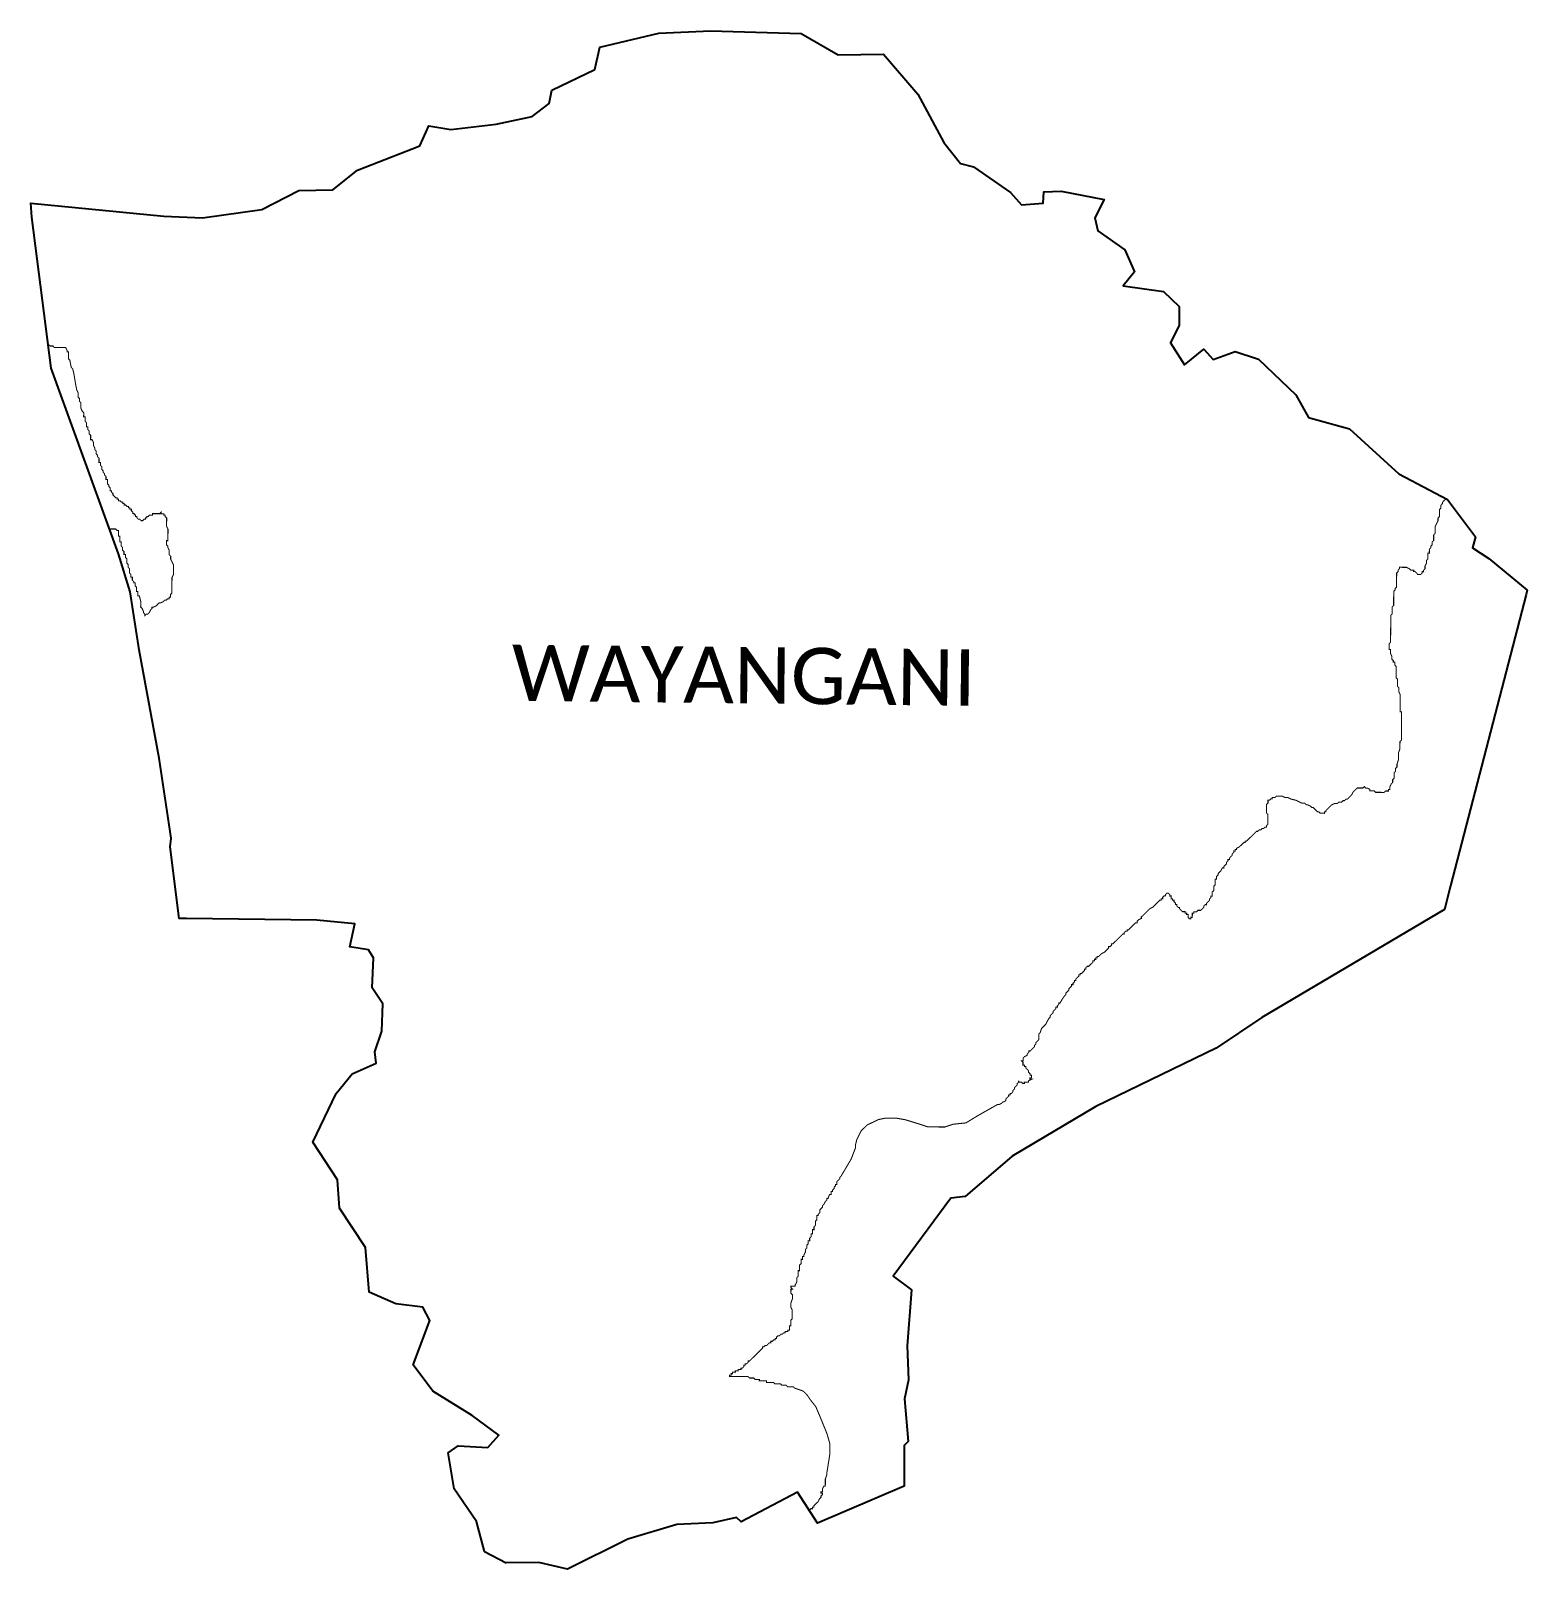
# Model space of a CAD drawing. Header units: metres. Extents: x 333536 to 337815, y 1785626 to 1790023.
import ezdxf

# ---------------------------------------------------------------- set-up
doc = ezdxf.new("R2010")
doc.units = ezdxf.units.M
for name, color, linetype in [('HAZARDS LINE', 1, 'Continuous'), ('village', 3, 'Continuous'), ('VILLAGE NAME', 250, 'Continuous')]:
    doc.layers.add(name, color=color, linetype=linetype)
doc.styles.get("Standard").update_dxf_attribs({"font": 'simplex.shx'})

msp = doc.modelspace()

# ---------------------------------------------------------------- linework, layer by layer
at = {"color": 3, "true_color": 0x00ff00, "flags": 128}
msp.add_lwpolyline([(334833.8, 1785675.8), (334895.9, 1785643.7)], dxfattribs=at)
at = {"layer": 'HAZARDS LINE', "lineweight": 18, "const_width": 3}
for points in [[(333585.4, 1789128.6), (333587.5, 1789126.4), (333591.5, 1789122.3), (333599.6, 1789122.3), (333603.6, 1789118.2), (333636, 1789118.1), (333640, 1789109.9), (333640, 1789105.9), (333644, 1789105.9), (333643.9, 1789085.6), (333648, 1789081.5), (333651.9, 1789061.3), (333655.9, 1789057.2), (333659.9, 1789041), (333663.8, 1789016.7), (333667.7, 1788996.4), (333671.7, 1788988.3), (333671.7, 1788976.2), (333675.7, 1788972.1), (333675.6, 1788964), (333679.7, 1788959.9), (333679.6, 1788943.7), (333683.6, 1788935.6), (333687.6, 1788931.5), (333687.5, 1788919.4), (333691.6, 1788919.4), (333691.5, 1788907.2), (333695.5, 1788903.2), (333695.5, 1788891), (333699.5, 1788891), (333699.5, 1788882.9), (333703.5, 1788878.8), (333703.5, 1788870.7), (333707.5, 1788866.7), (333707.4, 1788854.5), (333711.5, 1788854.5), (333715.5, 1788846.4), (333715.4, 1788838.3), (333719.4, 1788830.2), (333719.4, 1788826.1), (333723.4, 1788822), (333723.4, 1788813.9), (333727.4, 1788809.9), (333727.4, 1788805.8), (333731.4, 1788801.7), (333731.3, 1788789.6), (333735.4, 1788789.6), (333735.3, 1788781.5), (333739.4, 1788777.4), (333739.3, 1788769.3), (333743.3, 1788765.2), (333743.3, 1788761.2), (333747.4, 1788757.1), (333747.3, 1788753.1), (333751.4, 1788749), (333751.3, 1788740.9), (333755.4, 1788740.9), (333755.3, 1788728.7), (333759.3, 1788724.7), (333759.3, 1788720.6), (333763.3, 1788716.6), (333763.3, 1788708.5), (333767.3, 1788708.4), (333767.3, 1788704.4), (333771.3, 1788700.3), (333771.3, 1788696.3), (333775.3, 1788692.2), (333779.4, 1788688.1), (333783.4, 1788688.1), (333783.4, 1788684.1), (333787.4, 1788684), (333787.4, 1788680), (333791.5, 1788680), (333795.5, 1788675.9), (333799.5, 1788675.9), (333799.5, 1788671.8), (333803.5, 1788671.8), (333803.5, 1788667.7), (333807.6, 1788667.7), (333811.6, 1788663.7), (333815.6, 1788663.6), (333815.6, 1788659.6), (333819.7, 1788659.6), (333819.6, 1788655.5), (333823.7, 1788655.5), (333823.7, 1788651.4), (333827.7, 1788647.4), (333827.7, 1788643.3), (333831.7, 1788643.3), (333831.7, 1788639.3), (333835.8, 1788639.2), (333835.7, 1788635.2), (333839.8, 1788635.2), (333839.8, 1788631.1), (333843.8, 1788627), (333847.8, 1788627), (333851.9, 1788622.9), (333855.9, 1788622.9), (333860, 1788627), (333864, 1788626.9), (333864, 1788631), (333868.1, 1788631), (333868.1, 1788635), (333872.2, 1788635), (333876.2, 1788639), (333884.3, 1788639), (333884.3, 1788643), (333904.6, 1788642.9), (333908.7, 1788646.9), (333908.6, 1788642.9), (333916.7, 1788642.8), (333916.7, 1788638.8), (333920.8, 1788638.8), (333920.7, 1788634.7), (333924.8, 1788630.6), (333924.6, 1788606.4), (333928.6, 1788598.2), (333928.4, 1788565.8), (333924.4, 1788565.9), (333924.3, 1788553.7), (333928.4, 1788549.7), (333928.3, 1788545.6), (333932.3, 1788537.5), (333932.3, 1788525.3), (333936.3, 1788521.3), (333936.2, 1788513.2), (333940.3, 1788505.1), (333944.3, 1788496.9), (333944.1, 1788468.6), (333940, 1788460.5), (333939.8, 1788416), (333935.7, 1788412), (333935.6, 1788403.9), (333931.6, 1788403.9), (333931.6, 1788399.8), (333927.5, 1788399.9), (333923.5, 1788395.8), (333919.4, 1788395.9), (333915.3, 1788391.8), (333907.2, 1788387.8), (333903.2, 1788387.9), (333899.1, 1788383.8), (333895, 1788379.8), (333886.9, 1788375.8), (333882.9, 1788375.8), (333882.8, 1788371.8), (333878.8, 1788367.7), (333874.7, 1788359.7), (333870.6, 1788355.6), (333866.6, 1788355.7), (333862.5, 1788351.6), (333862.5, 1788355.7), (333858.5, 1788359.8), (333858.5, 1788363.8), (333854.5, 1788371.9), (333850.5, 1788376), (333850.6, 1788392.2), (333846.6, 1788408.4), (333842.6, 1788408.4), (333842.6, 1788420.6), (333838.6, 1788420.6), (333838.7, 1788432.7), (333834.6, 1788436.8), (333834.7, 1788444.9), (333830.6, 1788444.9), (333830.6, 1788449), (333826.6, 1788453.1), (333826.7, 1788461.2), (333822.6, 1788461.2), (333822.7, 1788469.3), (333818.6, 1788473.3), (333818.7, 1788485.5), (333814.7, 1788489.6), (333814.7, 1788497.7), (333810.7, 1788501.7), (333810.8, 1788513.9), (333806.7, 1788517.9), (333806.8, 1788526), (333802.7, 1788526.1), (333802.8, 1788534.2), (333798.8, 1788538.2), (333798.8, 1788546.3), (333794.8, 1788550.4), (333794.8, 1788562.5), (333790.8, 1788562.6), (333790.9, 1788578.8), (333786.8, 1788578.8), (333786.9, 1788595), (333782.9, 1788595), (333778.9, 1788599.1), (333760.8, 1788599.2)], [(335762.2, 1785793.9), (335762.9, 1785794.7), (335767, 1785798.7), (335771.1, 1785798.7), (335771.1, 1785802.7), (335775.1, 1785802.7), (335775.2, 1785806.7), (335783.3, 1785814.8), (335787.4, 1785818.8), (335791.5, 1785826.9), (335795.5, 1785830.9), (335795.5, 1785835), (335799.6, 1785839), (335799.6, 1785843), (335795.6, 1785843.1), (335795.6, 1785847.1), (335799.7, 1785847.1), (335799.7, 1785851.1), (335799.7, 1785855.2), (335803.8, 1785863.3), (335807.8, 1785863.2), (335807.9, 1785867.3), (335807.9, 1785871.3), (335807.9, 1785875.4), (335807.9, 1785879.4), (335808, 1785883.5), (335812.1, 1785895.6), (335812.1, 1785899.7), (335820.5, 1785952.2), (335820.7, 1785984.6), (335812.7, 1786013), (335792.8, 1786061.7), (335780.8, 1786090.1), (335764.7, 1786110.4), (335756.7, 1786122.6), (335744.6, 1786134.8), (335720.3, 1786143.1), (335716.3, 1786147.1), (335712.3, 1786147.2), (335708.2, 1786147.2), (335704.2, 1786147.2), (335700.1, 1786147.2), (335696.1, 1786151.3), (335692.1, 1786151.3), (335688, 1786151.3), (335684, 1786151.4), (335679.9, 1786155.4), (335675.9, 1786155.5), (335671.8, 1786155.5), (335667.8, 1786155.5), (335663.7, 1786155.5), (335659.7, 1786159.6), (335655.7, 1786159.6), (335651.6, 1786159.6), (335647.6, 1786159.7), (335643.5, 1786159.7), (335639.5, 1786159.7), (335639.5, 1786163.8), (335635.5, 1786163.8), (335631.4, 1786163.8), (335627.4, 1786163.8), (335623.3, 1786163.8), (335619.3, 1786163.9), (335619.3, 1786167.9), (335615.2, 1786167.9), (335611.2, 1786168), (335607.1, 1786168), (335603.1, 1786172.1), (335599.1, 1786172.1), (335595, 1786172.1), (335591, 1786172.1), (335587, 1786176.2), (335582.9, 1786176.2), (335578.9, 1786176.2), (335574.8, 1786176.3), (335570.8, 1786176.3), (335566.7, 1786176.3), (335562.7, 1786176.3), (335558.6, 1786176.3), (335554.6, 1786176.4), (335550.5, 1786176.4), (335542.4, 1786176.4), (335538.4, 1786176.5), (335534.3, 1786176.5), (335534.4, 1786180.5), (335538.4, 1786180.5), (335538.4, 1786184.6), (335542.5, 1786184.5), (335542.5, 1786188.6), (335546.5, 1786188.6), (335550.6, 1786188.5), (335550.6, 1786192.6), (335554.7, 1786192.6), (335558.7, 1786192.5), (335558.7, 1786196.6), (335562.8, 1786196.6), (335566.8, 1786196.5), (335566.8, 1786200.6), (335570.9, 1786200.6), (335575, 1786204.6), (335575, 1786208.6), (335579, 1786208.6), (335579.1, 1786212.7), (335583.1, 1786212.6), (335587.2, 1786216.7), (335587.2, 1786220.7), (335591.2, 1786220.7), (335595.3, 1786224.7), (335599.4, 1786228.8), (335603.5, 1786232.8), (335611.6, 1786240.8), (335615.7, 1786244.9), (335619.7, 1786248.9), (335623.8, 1786252.9), (335627.9, 1786256.9), (335627.9, 1786261), (335631.9, 1786261), (335636, 1786265), (335640.1, 1786265), (335644.1, 1786269), (335648.2, 1786273), (335652.3, 1786273), (335652.3, 1786277), (335656.3, 1786277), (335660.4, 1786281), (335664.4, 1786281), (335664.5, 1786285.1), (335668.5, 1786285), (335668.5, 1786289.1), (335672.6, 1786293.1), (335676.6, 1786293.1), (335680.7, 1786297.1), (335684.8, 1786297.1), (335688.8, 1786301.1), (335692.9, 1786301.1), (335692.9, 1786305.2), (335697, 1786305.1), (335701, 1786305.1), (335701, 1786309.2), (335705.1, 1786309.1), (335705.1, 1786313.2), (335705.1, 1786317.2), (335705.1, 1786321.3), (335709.2, 1786321.3), (335709.2, 1786325.3), (335709.2, 1786329.4), (335709.3, 1786333.4), (335709.3, 1786337.5), (335713.3, 1786341.5), (335713.4, 1786345.5), (335713.4, 1786349.6), (335713.4, 1786353.6), (335713.4, 1786357.7), (335713.5, 1786361.7), (335713.5, 1786365.8), (335709.5, 1786373.9), (335709.5, 1786377.9), (335709.5, 1786386), (335713.7, 1786398.2), (335713.7, 1786402.2), (335713.7, 1786410.3), (335709.7, 1786414.4), (335709.7, 1786418.4), (335709.8, 1786426.5), (335713.8, 1786426.5), (335709.8, 1786430.6), (335709.8, 1786434.6), (335713.9, 1786434.6), (335717.9, 1786434.6), (335722, 1786434.5), (335722, 1786438.6), (335726.1, 1786446.7), (335726.1, 1786450.7), (335726.1, 1786454.8), (335726.1, 1786458.8), (335730.2, 1786462.8), (335730.2, 1786466.9), (335730.3, 1786470.9), (335730.3, 1786475), (335730.3, 1786479), (335734.3, 1786479), (335734.4, 1786483.1), (335734.4, 1786487.1), (335734.4, 1786491.2), (335734.4, 1786495.2), (335738.5, 1786499.2), (335738.5, 1786503.3), (335738.6, 1786507.3), (335738.6, 1786511.4), (335742.6, 1786511.3), (335742.6, 1786515.4), (335742.7, 1786519.4), (335746.7, 1786519.4), (335746.7, 1786523.5), (335750.8, 1786531.5), (335750.9, 1786535.6), (335750.9, 1786539.6), (335754.9, 1786543.7), (335755, 1786547.7), (335755, 1786551.8), (335759.1, 1786555.8), (335759.1, 1786559.8), (335759.1, 1786563.9), (335763.2, 1786563.9), (335763.2, 1786567.9), (335763.2, 1786572), (335767.3, 1786576), (335767.3, 1786580), (335767.3, 1786584.1), (335771.4, 1786584.1), (335771.4, 1786588.1), (335771.4, 1786592.2), (335771.4, 1786596.2), (335775.5, 1786596.2), (335775.5, 1786600.2), (335775.5, 1786604.3), (335779.6, 1786608.3), (335779.6, 1786612.4), (335779.6, 1786616.4), (335779.7, 1786620.5), (335783.7, 1786624.5), (335783.7, 1786628.5), (335783.8, 1786632.6), (335783.8, 1786636.6), (335787.8, 1786636.6), (335787.9, 1786640.6), (335791.9, 1786644.7), (335792, 1786648.7), (335792, 1786652.8), (335796, 1786656.8), (335800.1, 1786660.8), (335800.1, 1786664.9), (335804.2, 1786668.9), (335808.3, 1786677), (335812.4, 1786681), (335812.4, 1786685), (335816.4, 1786685), (335816.5, 1786689.1), (335820.6, 1786697.1), (335824.6, 1786697.1), (335824.6, 1786701.2), (335824.7, 1786705.2), (335828.7, 1786705.2), (335828.7, 1786709.2), (335832.8, 1786713.3), (335832.8, 1786717.3), (335836.9, 1786721.3), (335836.9, 1786725.4), (335841, 1786725.4), (335841, 1786729.4), (335841, 1786733.5), (335845.1, 1786737.5), (335849.1, 1786741.5), (335849.2, 1786745.6), (335853.2, 1786749.6), (335881.8, 1786798), (335894.2, 1786830.3), (335894.2, 1786838.4), (335898.3, 1786854.6), (335902.4, 1786862.7), (335910.6, 1786878.8), (335926.9, 1786894.9), (335943.1, 1786902.9), (335959.4, 1786910.9), (335979.6, 1786914.9), (336012, 1786914.7), (336036.3, 1786910.5), (336076.7, 1786898.1), (336100.9, 1786889.9), (336125.2, 1786889.8), (336149.5, 1786889.6), (336173.8, 1786897.6), (336210.3, 1786901.5), (336242.8, 1786921.5), (336299.6, 1786953.6), (336303.7, 1786953.6), (336311.8, 1786957.6), (336315.9, 1786961.6), (336319.9, 1786961.6), (336324, 1786965.6), (336324, 1786969.7), (336332.1, 1786977.7), (336332.2, 1786981.8), (336336.2, 1786981.7), (336336.2, 1786985.8), (336340.3, 1786985.8), (336344.3, 1786989.8), (336344.4, 1786993.8), (336348.4, 1786997.9), (336348.5, 1787001.9), (336352.5, 1787005.9), (336356.6, 1787010), (336356.6, 1787014), (336360.7, 1787018), (336360.7, 1787022.1), (336360.7, 1787018), (336364.7, 1787018), (336368.8, 1787018), (336372.8, 1787013.9), (336376.9, 1787013.9), (336376.9, 1787017.9), (336380.9, 1787017.9), (336385, 1787017.9), (336389, 1787017.9), (336389, 1787021.9), (336397.2, 1787025.9), (336393.1, 1787025.9), (336393.1, 1787030), (336397.2, 1787030), (336397.2, 1787034), (336397.2, 1787038.1), (336393.2, 1787038.1), (336393.2, 1787042.1), (336389.2, 1787046.2), (336389.2, 1787050.3), (336381.2, 1787058.4), (336381.2, 1787062.4), (336377.1, 1787062.5), (336377.1, 1787066.5), (336373.1, 1787066.5), (336373.1, 1787070.6), (336373.1, 1787074.6), (336369.1, 1787078.7), (336373.2, 1787078.7), (336373.2, 1787082.7), (336373.2, 1787086.8), (336377.3, 1787090.8), (336385.4, 1787094.8), (336385.4, 1787098.9), (336389.5, 1787102.9), (336389.5, 1787106.9), (336393.6, 1787106.9), (336405.8, 1787119), (336405.8, 1787123), (336409.9, 1787127.1), (336409.9, 1787131.1), (336418, 1787139.2), (336418.1, 1787143.2), (336418.1, 1787147.3), (336418.1, 1787151.3), (336418.1, 1787155.4), (336422.2, 1787159.4), (336426.3, 1787171.5), (336438.5, 1787183.6), (336442.6, 1787191.7), (336446.7, 1787199.7), (336450.8, 1787203.8), (336450.8, 1787207.8), (336458.9, 1787215.9), (336459, 1787219.9), (336467.1, 1787228), (336467.1, 1787232), (336471.2, 1787232), (336471.2, 1787236), (336475.3, 1787240.1), (336475.3, 1787244.1), (336479.3, 1787244.1), (336483.4, 1787252.2), (336491.6, 1787264.3), (336495.7, 1787268.3), (336495.7, 1787272.3), (336499.7, 1787276.4), (336503.8, 1787280.4), (336503.8, 1787284.4), (336507.9, 1787288.5), (336512, 1787292.5), (336512, 1787296.5), (336516, 1787296.5), (336516.1, 1787300.6), (336520.1, 1787304.6), (336520.2, 1787308.6), (336524.2, 1787308.6), (336524.2, 1787312.7), (336528.3, 1787316.7), (336532.4, 1787320.7), (336532.4, 1787324.8), (336536.4, 1787324.7), (336536.5, 1787328.8), (336540.5, 1787328.8), (336544.6, 1787332.8), (336548.7, 1787336.8), (336548.7, 1787340.9), (336552.7, 1787340.8), (336552.7, 1787344.9), (336556.8, 1787348.9), (336560.9, 1787348.9), (336564.9, 1787352.9), (336569, 1787356.9), (336573.1, 1787361), (336573.1, 1787365), (336577.1, 1787365), (336577.2, 1787369), (336581.2, 1787369), (336581.2, 1787373.1), (336585.3, 1787373), (336585.3, 1787377.1), (336589.4, 1787377.1), (336593.4, 1787381.1), (336597.5, 1787385.1), (336605.6, 1787389.1), (336609.7, 1787393.2), (336613.8, 1787397.2), (336617.8, 1787401.2), (336617.8, 1787405.3), (336621.9, 1787405.2), (336626, 1787409.3), (336626, 1787413.3), (336630, 1787413.3), (336634.1, 1787417.3), (336638.2, 1787421.3), (336646.3, 1787429.4), (336650.4, 1787433.4), (336654.5, 1787437.4), (336658.5, 1787441.5), (336662.6, 1787441.4), (336662.6, 1787445.5), (336666.7, 1787449.5), (336670.7, 1787449.5), (336670.7, 1787453.5), (336674.8, 1787453.5), (336678.8, 1787457.5), (336682.9, 1787461.6), (336687, 1787465.6), (336691.1, 1787469.6), (336695.1, 1787473.7), (336699.2, 1787473.6), (336699.2, 1787477.7), (336703.3, 1787481.7), (336711.4, 1787485.7), (336711.4, 1787489.8), (336715.5, 1787493.8), (336719.5, 1787497.8), (336723.6, 1787501.8), (336727.7, 1787505.9), (336731.8, 1787509.9), (336735.8, 1787513.9), (336743.9, 1787517.9), (336748, 1787521.9), (336752.1, 1787526), (336756.2, 1787530), (336764.3, 1787538), (336768.3, 1787538), (336768.4, 1787542.1), (336772.4, 1787542), (336772.4, 1787546.1), (336776.5, 1787550.1), (336780.6, 1787550.1), (336780.6, 1787554.1), (336784.6, 1787558.2), (336788.7, 1787558.1), (336792.7, 1787554.1), (336792.7, 1787550), (336796.7, 1787550), (336796.7, 1787546), (336796.7, 1787541.9), (336800.7, 1787541.9), (336800.7, 1787537.8), (336804.8, 1787537.8), (336804.8, 1787533.8), (336808.8, 1787529.7), (336808.8, 1787525.7), (336812.8, 1787525.6), (336812.8, 1787521.6), (336816.8, 1787517.5), (336820.9, 1787517.5), (336820.8, 1787513.4), (336824.9, 1787509.4), (336828.9, 1787505.3), (336832.9, 1787505.3), (336837, 1787505.3), (336837, 1787501.2), (336841, 1787501.2), (336841, 1787497.1), (336845, 1787497.1), (336845, 1787489), (336849, 1787484.9), (336853.1, 1787484.9), (336853.1, 1787489), (336857.1, 1787488.9), (336857.2, 1787497), (336857.2, 1787501.1), (336861.2, 1787501.1), (336861.3, 1787505.1), (336865.3, 1787505.1), (336869.4, 1787505.1), (336873.4, 1787509.1), (336877.5, 1787509.1), (336881.5, 1787509.1), (336885.6, 1787513.1), (336889.7, 1787517.1), (336889.7, 1787521.2), (336893.8, 1787525.2), (336897.8, 1787525.2), (336897.8, 1787529.2), (336901.9, 1787533.2), (336906, 1787537.3), (336906, 1787541.3), (336910.1, 1787545.3), (336910.1, 1787549.4), (336914.1, 1787549.4), (336914.2, 1787553.4), (336914.2, 1787557.5), (336914.2, 1787561.5), (336918.3, 1787565.5), (336918.3, 1787569.6), (336918.3, 1787573.6), (336918.3, 1787577.7), (336922.4, 1787581.7), (336922.4, 1787585.7), (336922.4, 1787589.8), (336922.5, 1787593.8), (336922.5, 1787597.9), (336926.5, 1787597.9), (336926.6, 1787601.9), (336926.6, 1787606), (336930.7, 1787610), (336930.7, 1787614), (336934.7, 1787618.1), (336938.8, 1787622.1), (336942.9, 1787630.2), (336947, 1787630.1), (336947, 1787634.2), (336951.1, 1787638.2), (336955.1, 1787642.2), (336955.1, 1787646.3), (336959.2, 1787650.3), (336959.2, 1787654.4), (336963.3, 1787654.3), (336963.3, 1787658.4), (336967.4, 1787662.4), (336971.4, 1787666.4), (336971.5, 1787670.5), (336975.5, 1787674.5), (336975.6, 1787678.6), (336979.6, 1787678.5), (336979.6, 1787682.6), (336983.7, 1787682.6), (336983.7, 1787686.6), (336991.8, 1787690.6), (336995.9, 1787694.6), (337000, 1787698.7), (337004, 1787702.7), (337008.1, 1787702.7), (337008.1, 1787706.7), (337012.1, 1787706.7), (337016.2, 1787710.7), (337020.3, 1787714.8), (337032.5, 1787726.8), (337036.6, 1787730.9), (337040.6, 1787734.9), (337044.7, 1787734.9), (337048.8, 1787738.9), (337052.8, 1787738.9), (337056.9, 1787742.9), (337060.9, 1787742.9), (337065, 1787746.9), (337069, 1787746.9), (337069.1, 1787750.9), (337073.1, 1787754.9), (337073.2, 1787759), (337073.2, 1787763), (337073.2, 1787767.1), (337073.2, 1787771.1), (337073.2, 1787775.2), (337073.3, 1787779.2), (337073.3, 1787783.3), (337069.3, 1787787.4), (337069.3, 1787791.4), (337069.3, 1787795.5), (337069.3, 1787799.5), (337069.4, 1787803.6), (337069.4, 1787807.6), (337069.4, 1787811.6), (337073.5, 1787815.7), (337073.5, 1787819.7), (337073.5, 1787823.8), (337077.6, 1787823.7), (337081.6, 1787827.8), (337085.7, 1787827.8), (337085.7, 1787831.8), (337089.7, 1787831.8), (337093.8, 1787831.8), (337097.9, 1787835.8), (337101.9, 1787835.8), (337106, 1787835.7), (337110, 1787835.7), (337114.1, 1787835.7), (337122.1, 1787831.6), (337130.2, 1787831.6), (337138.3, 1787827.5), (337154.5, 1787823.3), (337170.6, 1787815.1), (337174.7, 1787815.1), (337178.7, 1787815.1), (337182.7, 1787811), (337186.8, 1787811), (337194.9, 1787806.9), (337198.9, 1787802.8), (337202.9, 1787802.8), (337211, 1787794.7), (337215, 1787790.6), (337219, 1787790.6), (337223.1, 1787786.5), (337227.1, 1787786.5), (337231.2, 1787786.5), (337235.2, 1787786.4), (337235.2, 1787790.5), (337239.3, 1787790.5), (337239.3, 1787794.5), (337243.4, 1787798.5), (337247.4, 1787802.6), (337251.5, 1787806.6), (337255.6, 1787810.6), (337263.7, 1787814.6), (337271.8, 1787814.6), (337275.9, 1787818.6), (337284, 1787818.6), (337288, 1787822.6), (337292.1, 1787822.6), (337296.2, 1787826.6), (337300.2, 1787826.6), (337304.3, 1787830.6), (337308.3, 1787834.6), (337312.4, 1787838.6), (337316.5, 1787846.7), (337320.6, 1787850.7), (337324.6, 1787854.8), (337328.7, 1787858.8), (337332.8, 1787858.8), (337336.8, 1787858.7), (337344.9, 1787858.7), (337349, 1787862.7), (337353, 1787858.7), (337357, 1787858.6), (337365.1, 1787854.5), (337365.1, 1787850.5), (337369.1, 1787850.5), (337373.2, 1787850.4), (337377.2, 1787850.4), (337381.3, 1787846.4), (337385.3, 1787846.3), (337389.4, 1787846.3), (337393.4, 1787846.3), (337397.5, 1787846.3), (337405.6, 1787846.2), (337409.6, 1787850.2), (337413.7, 1787850.2), (337417.7, 1787850.2), (337417.7, 1787854.3), (337421.8, 1787854.2), (337421.8, 1787858.3), (337421.8, 1787862.3), (337425.9, 1787870.4), (337430, 1787874.4), (337430, 1787878.5), (337430, 1787882.5), (337434.1, 1787886.5), (337434.1, 1787890.6), (337434.2, 1787894.6), (337434.2, 1787898.7), (337434.2, 1787902.7), (337438.3, 1787906.8), (337438.3, 1787914.9), (337442.4, 1787918.9), (337442.4, 1787927), (337446.5, 1787939.1), (337446.6, 1787947.2), (337446.6, 1787951.3), (337446.6, 1787955.3), (337446.7, 1787959.4), (337450.8, 1787971.5), (337450.8, 1787975.5), (337450.8, 1787979.6), (337450.9, 1787987.7), (337450.9, 1787991.7), (337455, 1787995.7), (337455, 1787999.8), (337455, 1788003.8), (337455, 1788007.9), (337455, 1788011.9), (337455.1, 1788024.1), (337455.2, 1788032.2), (337455.2, 1788036.2), (337455.2, 1788044.3), (337455.2, 1788048.4), (337455.3, 1788052.4), (337455.3, 1788064.6), (337455.4, 1788068.6), (337455.4, 1788072.7), (337455.4, 1788076.7), (337451.4, 1788076.7), (337451.4, 1788084.8), (337451.4, 1788088.9), (337451.4, 1788092.9), (337451.5, 1788097), (337451.5, 1788101), (337451.5, 1788105.1), (337451.5, 1788109.1), (337451.6, 1788113.2), (337451.6, 1788117.2), (337451.6, 1788121.3), (337451.6, 1788125.3), (337447.6, 1788133.4), (337447.6, 1788137.5), (337447.7, 1788141.5), (337447.7, 1788145.6), (337443.7, 1788149.6), (337443.7, 1788153.7), (337443.7, 1788157.7), (337443.7, 1788161.8), (337443.8, 1788165.8), (337443.8, 1788169.9), (337439.8, 1788174), (337439.8, 1788178), (337439.8, 1788182.1), (337439.8, 1788186.1), (337439.8, 1788190.1), (337439.9, 1788194.2), (337439.9, 1788198.2), (337439.9, 1788202.3), (337439.9, 1788206.3), (337435.9, 1788210.4), (337435.9, 1788214.5), (337435.9, 1788218.5), (337431.9, 1788218.5), (337431.9, 1788222.6), (337427.9, 1788226.7), (337427.9, 1788230.7), (337427.9, 1788234.7), (337423.9, 1788242.9), (337424, 1788255), (337420, 1788255), (337420, 1788259.1), (337420, 1788263.1), (337420, 1788267.2), (337420, 1788271.2), (337424.1, 1788275.3), (337424.1, 1788279.3), (337424.2, 1788283.3), (337424.2, 1788287.4), (337424.2, 1788291.4), (337424.2, 1788295.5), (337424.3, 1788299.5), (337424.3, 1788303.6), (337424.3, 1788307.6), (337424.3, 1788311.7), (337424.3, 1788315.7), (337424.4, 1788319.8), (337424.4, 1788323.8), (337424.4, 1788327.9), (337424.4, 1788331.9), (337424.5, 1788336), (337424.5, 1788340), (337424.5, 1788344.1), (337424.5, 1788348.1), (337424.5, 1788352.2), (337428.6, 1788356.2), (337428.6, 1788360.2), (337428.7, 1788364.3), (337428.7, 1788368.3), (337428.7, 1788372.4), (337428.7, 1788376.4), (337432.8, 1788380.5), (337432.8, 1788384.5), (337432.9, 1788392.6), (337432.9, 1788396.7), (337432.9, 1788400.7), (337432.9, 1788404.8), (337433, 1788408.8), (337433, 1788412.9), (337433, 1788416.9), (337433, 1788420.9), (337437.1, 1788425), (337437.1, 1788429), (337441.2, 1788433), (337441.2, 1788437.1), (337441.2, 1788441.1), (337441.3, 1788449.2), (337441.3, 1788461.4), (337441.4, 1788465.4), (337441.4, 1788469.5), (337441.4, 1788473.5), (337445.5, 1788477.6), (337445.5, 1788481.6), (337449.6, 1788485.6), (337449.6, 1788489.7), (337453.6, 1788489.7), (337457.7, 1788489.6), (337461.7, 1788489.6), (337465.8, 1788489.6), (337469.8, 1788489.6), (337477.9, 1788485.5), (337481.9, 1788481.4), (337486, 1788481.4), (337490, 1788481.4), (337490, 1788477.3), (337494.1, 1788477.3), (337498.1, 1788473.2), (337502.1, 1788469.1), (337506.1, 1788469.1), (337510.2, 1788469.1), (337514.3, 1788473.1), (337514.3, 1788477.2), (337518.3, 1788477.2), (337518.4, 1788481.2), (337522.4, 1788485.2), (337522.5, 1788489.3), (337522.5, 1788493.3), (337526.6, 1788501.4), (337526.6, 1788505.4), (337526.6, 1788509.5), (337530.7, 1788513.5), (337530.7, 1788517.6), (337530.7, 1788521.6), (337530.8, 1788529.7), (337534.8, 1788529.7), (337534.8, 1788533.7), (337534.9, 1788537.8), (337534.9, 1788541.8), (337539, 1788545.9), (337539, 1788549.9), (337543, 1788553.9), (337543.1, 1788558), (337543.1, 1788562), (337547.2, 1788566.1), (337547.2, 1788574.2), (337547.2, 1788578.2), (337547.3, 1788582.3), (337551.3, 1788586.3), (337551.4, 1788594.4), (337551.4, 1788598.4), (337551.4, 1788602.5), (337551.4, 1788606.5), (337559.6, 1788622.7), (337559.6, 1788626.7), (337559.7, 1788630.8), (337563.7, 1788634.8), (337563.8, 1788638.8), (337563.8, 1788642.9), (337563.8, 1788646.9), (337563.8, 1788651), (337563.8, 1788655), (337567.9, 1788659.1), (337567.9, 1788663.1), (337568, 1788667.2), (337572, 1788671.2), (337572.1, 1788675.2), (337576.1, 1788679.3), (337580.2, 1788683.3), (337580.2, 1788686.5)], [(333953.4, 1787543.2), (333955.2, 1787541.4), (333955.1, 1787530)]]:
    msp.add_lwpolyline(points, dxfattribs=at)
at = {"layer": 'village', "color": 3, "true_color": 0x00ff00}
for points in [[(334833.8, 1785675.8, 0), (334810.8, 1785761.5, 0), (334747, 1785855.7, 0), (334729.2, 1785958.3, 0), (334758.3, 1785977.9, 0), (334842.9, 1785973.5, 0), (334874, 1786008.9, 0), (334798.2, 1786064.6, 0), (334685.6, 1786134.9, 0), (334629.1, 1786209.8, 0), (334677.6, 1786336.9, 0), (334657.3, 1786374.4, 0), (334579.7, 1786384, 0), (334503.9, 1786417.4, 0), (334493.1, 1786545.2, 0), (334418.7, 1786657.6, 0), (334413.3, 1786739.1, 0), (334342.7, 1786846.2, 0), (334409, 1786985.4, 0), (334455.1, 1787041.6, 0), (334523.9, 1787071.9, 0), (334520.2, 1787104.1, 0), (334539.5, 1787163.2, 0), (334542.5, 1787241.3, 0), (334512.5, 1787287.3, 0), (334516.3, 1787373.5, 0), (334501.9, 1787396.4, 0), (334448.9, 1787404.7, 0), (334462.6, 1787470.5, 0), (334353.8, 1787480.5, 0), (333981.4, 1787485.7, 0), (333960.7, 1787486, 0), (333934.5, 1787690.3, 0), (333937.6, 1787715.2, 0), (333903, 1787944, 0), (333846.2, 1788253.9, 0), (333820.4, 1788419.8, 0), (333786.7, 1788527.8, 0), (333594.2, 1789058.5, 0), (333539.7, 1789490.9, 0), (333536.2, 1789530.1, 0), (333917.1, 1789493.2, 0), (334027.1, 1789489, 0), (334197.1, 1789512.9, 0), (334302.3, 1789566.6, 0), (334399.6, 1789569.1, 0), (334470.7, 1789624.5, 0), (334648.5, 1789694.2, 0), (334674.8, 1789751.5, 0), (334736.9, 1789740.9, 0), (334866.5, 1789756.4, 0), (334969.9, 1789778.3, 0), (335018.1, 1789815.2, 0), (335026, 1789853.9, 0), (335149.1, 1789913, 0), (335163.1, 1789976.9, 0), (335331.6, 1790016.9, 0), (335479.7, 1790023.4, 0), (335738.5, 1790015.3, 0), (335844.6, 1789954.7, 0), (335974.5, 1789956.8, 0), (336072.1, 1789842.2, 0), (336146.5, 1789703.7, 0), (336194.8, 1789644.3, 0), (336231.4, 1789634.1, 0), (336337, 1789560.9, 0), (336369, 1789526.1, 0), (336430.9, 1789530.7, 0), (336432.8, 1789563.2, 0), (336482.2, 1789565, 0), (336605.5, 1789541.4, 0), (336578.4, 1789488.9, 0), (336586.7, 1789451.9, 0), (336664, 1789396.8, 0), (336692.2, 1789333.9, 0), (336659.6, 1789294.2, 0), (336774.9, 1789278.4, 0), (336819.8, 1789235, 0), (336820, 1789181.7, 0), (336794.6, 1789131.7, 0), (336834.7, 1789068.4, 0), (336890, 1789113.5, 0), (336916.7, 1789084, 0), (336979.3, 1789107, 0), (337046.6, 1789084.6, 0), (337152.9, 1788982.4, 0), (337189.2, 1788918.2, 0), (337306.5, 1788885.3, 0), (337448, 1788757.1, 0), (337586.7, 1788683, 0), (337666.7, 1788576.6, 0), (337657.9, 1788545.2, 0), (337704.5, 1788514.9, 0), (337814.7, 1788424.1, 0)], [(337814.7, 1788424.1, 0), (337811.6, 1788412.2, 0), (337595.7, 1787578.7, 0), (337578.2, 1787511.5, 0), (337056.4, 1787203, 0), (336925.7, 1787114.9, 0), (336581, 1786948.1, 0), (336342.1, 1786806.4, 0), (336207.6, 1786690.8, 0), (336166.4, 1786686.7, 0), (336001.9, 1786463, 0), (336054.4, 1786424.6, 0), (336041.8, 1786264.1, 0), (336046, 1786166.6, 0), (336034.4, 1786113, 0), (336044.9, 1785990.5, 0), (336033.1, 1785979.6, 0), (336033, 1785863, 0), (335785.8, 1785757.4, 0), (335728.6, 1785846, 0), (335567.1, 1785761.1, 0), (335553.8, 1785773.4, 0), (335486, 1785758.1, 0), (335383.4, 1785753.1, 0), (335243.3, 1785711, 0), (335070.5, 1785625.5, 0), (334988.6, 1785644.7, 0), (334895.9, 1785643.7, 0)]]:
    msp.add_polyline3d(points, dxfattribs=at)

# ---------------------------------------------------------------- texts
at = {"layer": 'VILLAGE NAME', "insert": (334911.8, 1788269), "char_height": 161.109, "attachment_point": 1, "rotation": 359.3742}
msp.add_mtext_dynamic_manual_height_columns('{\\fCalibri|b0|i0|c0|p34;WAYANGANI}', width=1589.786, gutter_width=805.5, heights=[0], dxfattribs=at)

doc.saveas('drawing.dxf')
